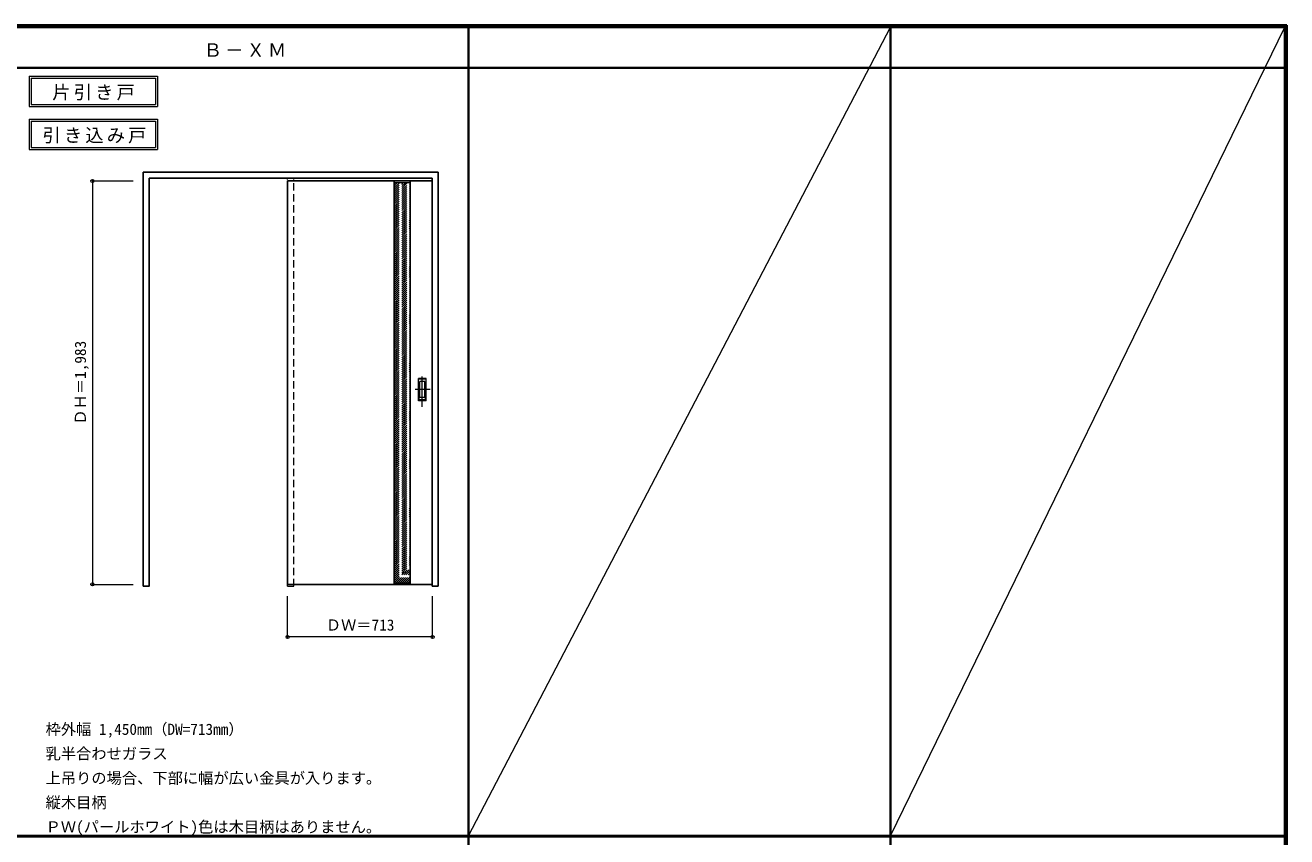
# Model space of a CAD drawing. Units: millimetres, scale not verified. Extents: x -6000 to 5700, y -4307 to 4175.
# Drawn here: x -502 to 5700, y 186 to 4175 of the extents above; entities that cross this region are included whole.
import ezdxf
from ezdxf.enums import TextEntityAlignment as Align

# ---------------------------------------------------------------- set-up
doc = ezdxf.new("R2010")
doc.units = ezdxf.units.MM
doc.header["$LTSCALE"] = 30
doc.header["$PDMODE"] = 32
doc.header["$PDSIZE"] = 15
doc.linetypes.add('CHAIN1', pattern=[8, 5, -1, 1, -1])
doc.linetypes.add('DASHED1', pattern=[1.8, 1.2, -0.6])
for name, color, linetype, lineweight in [('0-2_扉', 4, 'DASHED1', 9), ('0-3_仕上げ', 3, 'Continuous', 25), ('0-4_枠', 3, 'Continuous', 25), ('0-6_引手', 7, 'Continuous', 18), ('0-A_文字', 7, 'Continuous', 18), ('0-B_寸法', 7, 'Continuous', 9), ('0-C_ハッチ', 4, 'DASHED1', 9), ('F-1_枠', 6, 'Continuous', 40), ('F-A_文字', 7, 'Continuous', 18)]:
    doc.layers.add(name, color=color, linetype=linetype, lineweight=lineweight)
doc.styles.add('ＭＳ ゴシック', font='')
doc.styles.get('ＭＳ ゴシック').set_extended_font_data('MS Gothic')

msp = doc.modelspace()

# ---------------------------------------------------------------- linework, layer by layer
at = {"layer": '0-2_扉', "color": 3, "linetype": 'Continuous', "lineweight": 25}
for p, q in [((1498, 3409.5), (788, 3409.5)), ((788, 3409.5), (788, 1426.5)), ((1498, 1426.5), (788, 1426.5))]:
    msp.add_line(p, q, dxfattribs=at)
at = {"layer": '0-2_扉'}
for p, q in [((788, 3409.5), (788, 3405.5)), ((1498, 3409.5), (1501, 3409.5))]:
    msp.add_line(p, q, dxfattribs=at)
msp.add_lwpolyline([(1498, 1426.5), (1501, 1426.5), (1501, 3409.5)], dxfattribs=at)
at = {"layer": '0-3_仕上げ'}
for p, q in [((1311, 1426.5), (1311, 3409.5)), ((1391, 1426.5), (1391, 3409.5))]:
    msp.add_line(p, q, dxfattribs=at)
at = {"layer": '0-3_仕上げ', "color": 7, "lineweight": 18}
for p, q in [((1311, 3401.5), (1391, 3401.5)), ((1311, 1434.5), (1391, 1434.5))]:
    msp.add_line(p, q, dxfattribs=at)
at = {"layer": '0-4_枠'}
for p, q in [((78, 1418), (78, 3453)), ((78, 3453), (1528, 3453)), ((108, 3423), (1498, 3423)), ((1498, 1418), (1498, 3423)), ((1528, 1418), (1528, 3453)), ((1498, 1418), (1528, 1418))]:
    msp.add_line(p, q, dxfattribs=at)
at = {"layer": '0-4_枠', "color": 4, "linetype": 'DASHED1', "lineweight": 9}
for p, q in [((788, 1418), (788, 3423)), ((818, 1418), (818, 3423)), ((788, 1418), (818, 1418))]:
    msp.add_line(p, q, dxfattribs=at)
at = {"layer": '0-4_枠'}
msp.add_lwpolyline([(78, 1418), (108, 1418), (108, 3423)], dxfattribs=at)
at = {"layer": '0-6_引手'}
for p, q in [((1469, 2439), (1431, 2439)), ((1431, 2329), (1431, 2439)), ((1462.5, 2423), (1437.5, 2423)), ((1437.5, 2345), (1437.5, 2423)), ((1462.5, 2345), (1462.5, 2423)), ((1469, 2329), (1469, 2439)), ((1469, 2329), (1431, 2329)), ((1462.5, 2345), (1437.5, 2345))]:
    msp.add_line(p, q, dxfattribs=at)
at = {"layer": '0-6_引手', "linetype": 'DASHED1'}
for p, q in [((1434, 2333), (1434, 2435)), ((1466, 2333), (1434, 2333))]:
    msp.add_line(p, q, dxfattribs=at)
at = {"layer": '0-6_引手', "linetype": 'CHAIN1'}
for p, q in [((1450, 2298.77), (1450, 2469.62)), ((1488.07, 2384), (1415.56, 2384))]:
    msp.add_line(p, q, dxfattribs=at)
at = {"layer": '0-6_引手', "linetype": 'DASHED1'}
msp.add_lwpolyline([(1466, 2333), (1466, 2435), (1434, 2435)], dxfattribs=at)
at = {"layer": '0-A_文字'}
for p, q in [((-482, 3925), (-482, 3775)), ((-472, 3915), (-472, 3785)), ((-472, 3915), (139.03, 3915)), ((139.03, 3915), (139.03, 3785)), ((-472, 3785), (139.03, 3785)), ((-482, 3775), (149.03, 3775)), ((-482, 3713.53), (-482, 3563.53)), ((-472, 3703.53), (-472, 3573.53)), ((-472, 3703.53), (139.03, 3703.53)), ((139.03, 3703.53), (139.03, 3573.53)), ((-482, 3563.53), (149.03, 3563.53)), ((-472, 3573.53), (139.03, 3573.53))]:
    msp.add_line(p, q, dxfattribs=at)
for points in [[(-482, 3925), (149.03, 3925), (149.03, 3775)], [(-482, 3713.53), (149.03, 3713.53), (149.03, 3563.53)]]:
    msp.add_lwpolyline(points, dxfattribs=at)
at = {"layer": '0-B_寸法', "color": 4}
for p, q in [((-172, 3409.5), (-172, 1426.5)), ((-172, 3409.5), (28, 3409.5)), ((-172, 1426.5), (28, 1426.5)), ((1501, 1168), (1501, 1368))]:
    msp.add_line(p, q, dxfattribs=at)
msp.add_lwpolyline([(1501, 1168), (788, 1168), (788, 1368)], dxfattribs=at)
at = {"layer": '0-B_寸法'}
for p in [(-172, 3409.5), (-172, 1426.5), (788, 1168), (1501, 1168)]:
    msp.add_point(p, dxfattribs=at)
at = {"layer": '0-C_ハッチ'}
for p, q in [((1311, 3324.39), (1388.11, 3401.5)), ((1311, 3334.29), (1378.21, 3401.5)), ((1311, 3344.19), (1368.31, 3401.5)), ((1311, 3354.09), (1358.41, 3401.5)), ((1311, 3363.99), (1348.51, 3401.5)), ((1311, 3373.89), (1338.61, 3401.5)), ((1311, 3383.79), (1328.71, 3401.5)), ((1311, 3393.69), (1318.81, 3401.5)), ((1311, 3314.49), (1391, 3394.49)), ((1311, 3304.59), (1391, 3384.59)), ((1311, 3294.69), (1391, 3374.69)), ((1311, 3284.79), (1391, 3364.79)), ((1311, 3274.89), (1391, 3354.89)), ((1311, 3265), (1391, 3345)), ((1311, 3255.1), (1391, 3335.1)), ((1311, 3245.2), (1391, 3325.2)), ((1311, 3235.3), (1391, 3315.3)), ((1311, 3225.4), (1391, 3305.4)), ((1311, 3215.5), (1391, 3295.5)), ((1311, 3205.6), (1391, 3285.6)), ((1311, 3195.7), (1391, 3275.7)), ((1311, 3185.8), (1391, 3265.8)), ((1311, 3175.9), (1391, 3255.9)), ((1311, 3166), (1391, 3246)), ((1311, 3156.1), (1391, 3236.1)), ((1311, 3146.2), (1391, 3226.2)), ((1311, 3136.3), (1391, 3216.3)), ((1311, 3126.4), (1391, 3206.4)), ((1311, 3116.5), (1391, 3196.5)), ((1311, 3106.6), (1391, 3186.6)), ((1311, 3096.7), (1391, 3176.7)), ((1311, 3086.8), (1391, 3166.8)), ((1311, 3076.9), (1391, 3156.9)), ((1311, 3067.01), (1391, 3147.01)), ((1311, 3057.11), (1391, 3137.11)), ((1311, 3047.21), (1391, 3127.21)), ((1311, 3037.31), (1391, 3117.31)), ((1311, 3027.41), (1391, 3107.41)), ((1311, 3017.51), (1391, 3097.51)), ((1311, 3007.61), (1391, 3087.61)), ((1311, 2997.71), (1391, 3077.71)), ((1311, 2987.81), (1391, 3067.81)), ((1311, 2977.91), (1391, 3057.91)), ((1311, 2968.01), (1391, 3048.01)), ((1311, 2958.11), (1391, 3038.11)), ((1311, 2948.21), (1391, 3028.21)), ((1311, 2938.31), (1391, 3018.31)), ((1311, 2928.41), (1391, 3008.41)), ((1311, 2918.51), (1391, 2998.51)), ((1311, 2908.61), (1391, 2988.61)), ((1311, 2898.71), (1391, 2978.71)), ((1311, 2888.81), (1391, 2968.81)), ((1311, 2878.91), (1391, 2958.91)), ((1311, 2869.02), (1391, 2949.02)), ((1311, 2859.12), (1391, 2939.12)), ((1311, 2849.22), (1391, 2929.22)), ((1311, 2839.32), (1391, 2919.32)), ((1311, 2829.42), (1391, 2909.42)), ((1311, 2819.52), (1391, 2899.52)), ((1311, 2809.62), (1391, 2889.62)), ((1311, 2799.72), (1391, 2879.72)), ((1311, 2789.82), (1391, 2869.82)), ((1311, 2779.92), (1391, 2859.92)), ((1311, 2770.02), (1391, 2850.02)), ((1311, 2760.12), (1391, 2840.12)), ((1311, 2750.22), (1391, 2830.22)), ((1311, 2740.32), (1391, 2820.32)), ((1311, 2730.42), (1391, 2810.42)), ((1311, 2720.52), (1391, 2800.52)), ((1311, 2710.62), (1391, 2790.62)), ((1311, 2700.72), (1391, 2780.72)), ((1311, 2690.82), (1391, 2770.82)), ((1311, 2680.92), (1391, 2760.92)), ((1311, 2671.03), (1391, 2751.03)), ((1311, 2661.13), (1391, 2741.13)), ((1311, 2651.23), (1391, 2731.23)), ((1311, 2641.33), (1391, 2721.33)), ((1311, 2631.43), (1391, 2711.43)), ((1311, 2621.53), (1391, 2701.53)), ((1311, 2611.63), (1391, 2691.63)), ((1311, 2601.73), (1391, 2681.73)), ((1311, 2591.83), (1391, 2671.83)), ((1311, 2581.93), (1391, 2661.93)), ((1311, 2572.03), (1391, 2652.03)), ((1311, 2562.13), (1391, 2642.13)), ((1311, 2552.23), (1391, 2632.23)), ((1311, 2542.33), (1391, 2622.33)), ((1311, 2532.43), (1391, 2612.43)), ((1311, 2522.53), (1391, 2602.53)), ((1311, 2512.63), (1391, 2592.63)), ((1311, 2502.73), (1391, 2582.73)), ((1311, 2492.83), (1391, 2572.83)), ((1311, 2482.93), (1391, 2562.93)), ((1311, 2473.04), (1391, 2553.04)), ((1311, 2463.14), (1391, 2543.14)), ((1311, 2453.24), (1391, 2533.24)), ((1311, 2443.34), (1391, 2523.34)), ((1311, 2433.44), (1391, 2513.44)), ((1311, 2423.54), (1391, 2503.54)), ((1311, 2413.64), (1391, 2493.64)), ((1311, 2403.74), (1391, 2483.74)), ((1311, 2393.84), (1391, 2473.84)), ((1311, 2383.94), (1391, 2463.94)), ((1311, 2374.04), (1391, 2454.04)), ((1311, 2364.14), (1391, 2444.14)), ((1311, 2354.24), (1391, 2434.24)), ((1311, 2344.34), (1391, 2424.34)), ((1311, 2334.44), (1391, 2414.44)), ((1311, 2324.54), (1391, 2404.54)), ((1311, 2314.64), (1391, 2394.64)), ((1311, 2304.74), (1391, 2384.74)), ((1311, 2294.84), (1391, 2374.84)), ((1311, 2284.95), (1391, 2364.95)), ((1311, 2275.05), (1391, 2355.05)), ((1311, 2265.15), (1391, 2345.15)), ((1311, 2255.25), (1391, 2335.25)), ((1311, 2245.35), (1391, 2325.35)), ((1311, 2235.45), (1391, 2315.45)), ((1311, 2225.55), (1391, 2305.55)), ((1311, 2215.65), (1391, 2295.65)), ((1311, 2205.75), (1391, 2285.75)), ((1311, 2195.85), (1391, 2275.85)), ((1311, 2185.95), (1391, 2265.95)), ((1311, 2176.05), (1391, 2256.05)), ((1311, 2166.15), (1391, 2246.15)), ((1311, 2156.25), (1391, 2236.25)), ((1311, 2146.35), (1391, 2226.35)), ((1311, 2136.45), (1391, 2216.45)), ((1311, 2126.55), (1391, 2206.55)), ((1311, 2116.65), (1391, 2196.65)), ((1311, 2106.75), (1391, 2186.75)), ((1311, 2096.85), (1391, 2176.85)), ((1311, 2086.96), (1391, 2166.96)), ((1311, 2077.06), (1391, 2157.06)), ((1311, 2067.16), (1391, 2147.16)), ((1311, 2057.26), (1391, 2137.26)), ((1311, 2047.36), (1391, 2127.36)), ((1311, 2037.46), (1391, 2117.46)), ((1311, 2027.56), (1391, 2107.56)), ((1311, 2017.66), (1391, 2097.66)), ((1311, 2007.76), (1391, 2087.76)), ((1311, 1997.86), (1391, 2077.86)), ((1311, 1987.96), (1391, 2067.96)), ((1311, 1978.06), (1391, 2058.06)), ((1311, 1968.16), (1391, 2048.16)), ((1311, 1958.26), (1391, 2038.26)), ((1311, 1948.36), (1391, 2028.36)), ((1311, 1938.46), (1391, 2018.46)), ((1311, 1928.56), (1391, 2008.56)), ((1311, 1918.66), (1391, 1998.66)), ((1311, 1908.76), (1391, 1988.76)), ((1311, 1898.86), (1391, 1978.86)), ((1311, 1888.97), (1391, 1968.97)), ((1311, 1879.07), (1391, 1959.07)), ((1311, 1869.17), (1391, 1949.17)), ((1311, 1859.27), (1391, 1939.27)), ((1311, 1849.37), (1391, 1929.37)), ((1311, 1839.47), (1391, 1919.47)), ((1311, 1829.57), (1391, 1909.57)), ((1311, 1819.67), (1391, 1899.67)), ((1311, 1809.77), (1391, 1889.77)), ((1311, 1799.87), (1391, 1879.87)), ((1311, 1789.97), (1391, 1869.97)), ((1311, 1780.07), (1391, 1860.07)), ((1311, 1770.17), (1391, 1850.17)), ((1311, 1760.27), (1391, 1840.27)), ((1311, 1750.37), (1391, 1830.37)), ((1311, 1740.47), (1391, 1820.47)), ((1311, 1730.57), (1391, 1810.57)), ((1311, 1720.67), (1391, 1800.67)), ((1311, 1710.77), (1391, 1790.77)), ((1311, 1700.87), (1391, 1780.87)), ((1311, 1690.98), (1391, 1770.98)), ((1311, 1681.08), (1391, 1761.08)), ((1311, 1671.18), (1391, 1751.18)), ((1311, 1661.28), (1391, 1741.28)), ((1311, 1651.38), (1391, 1731.38)), ((1311, 1641.48), (1391, 1721.48)), ((1311, 1631.58), (1391, 1711.58)), ((1311, 1621.68), (1391, 1701.68)), ((1311, 1611.78), (1391, 1691.78)), ((1311, 1601.88), (1391, 1681.88)), ((1311, 1591.98), (1391, 1671.98)), ((1311, 1582.08), (1391, 1662.08)), ((1311, 1572.18), (1391, 1652.18)), ((1311, 1562.28), (1391, 1642.28)), ((1311, 1552.38), (1391, 1632.38)), ((1311, 1542.48), (1391, 1622.48)), ((1311, 1532.58), (1391, 1612.58)), ((1311, 1522.68), (1391, 1602.68)), ((1311, 1512.78), (1391, 1592.78)), ((1311, 1502.88), (1391, 1582.88)), ((1311, 1492.99), (1391, 1572.99)), ((1311, 1483.09), (1391, 1563.09)), ((1311, 1473.19), (1391, 1553.19)), ((1311, 1463.29), (1391, 1543.29)), ((1311, 1453.39), (1391, 1533.39)), ((1311, 1443.49), (1391, 1523.49)), ((1311.91, 1434.5), (1391, 1513.59)), ((1321.81, 1434.5), (1391, 1503.69)), ((1331.71, 1434.5), (1391, 1493.79)), ((1341.61, 1434.5), (1391, 1483.89)), ((1351.51, 1434.5), (1391, 1473.99)), ((1361.41, 1434.5), (1391, 1464.09)), ((1371.31, 1434.5), (1391, 1454.19)), ((1381.21, 1434.5), (1391, 1444.29))]:
    msp.add_line(p, q, dxfattribs=at)
at = {"layer": 'F-1_枠'}
for p, q in [((-6000, 4175), (5700, 4175)), ((-6000, 4170), (5700, 4170)), ((-6000, 4165), (5700, 4165)), ((1678, -3790), (1678, 4175)), ((3752, -3790), (3752, 4175)), ((5690, 4175), (5690, -4205)), ((5695, 4175), (5695, -4205)), ((5700, 4175), (5700, -4205)), ((-6000, 3965), (5700, 3965)), ((-6000, 190.5), (5700, 190.5)), ((-6000, 187.5), (5700, 187.5))]:
    msp.add_line(p, q, dxfattribs=at)
at = {"layer": 'F-A_文字'}
for p, q in [((1678, 190.5), (3752, 4165)), ((3752, 190.5), (5690, 4165))]:
    msp.add_line(p, q, dxfattribs=at)

# ---------------------------------------------------------------- texts
at = {"layer": '0-A_文字', "style": 'ＭＳ ゴシック'}
for s, p in [('枠外幅 1,450mm（DW=713mm）', (-402, 670.5)), ('乳半合わせガラス', (-402, 550.5)), ('上吊りの場合、下部に幅が広い金具が入ります。', (-402, 430.5)), ('縦木目柄', (-402, 310.5)), ('ＰＷ(パールホワイト)色は木目柄はありません。', (-402, 190.5))]:
    msp.add_text(s, height=54.99, dxfattribs=at).set_placement(p, align=Align.BOTTOM_LEFT)
at = {"layer": '0-A_文字', "char_height": 65.98, "attachment_point": 7, "style": 'ＭＳ ゴシック'}
for s, insert in [('\\T1.17;Ｂ－ＸＭ', (375.5, 4020)), ('\\T1.17;片引き戸', (-368.98, 3805)), ('\\T1.17;引き込み戸', (-417.34, 3593.53))]:
    msp.add_mtext(s, dxfattribs=dict(at, insert=insert))
at = {"layer": '0-B_寸法', "style": 'ＭＳ ゴシック'}
msp.add_text('ＤＨ＝1,983', height=54.99, rotation=90, dxfattribs=at).set_placement((-187, 2211.75), align=Align.BOTTOM_LEFT)
msp.add_text('ＤＷ＝713', height=54.99, dxfattribs=at).set_placement((975.75, 1183), align=Align.BOTTOM_LEFT)

doc.saveas('drawing.dxf')
